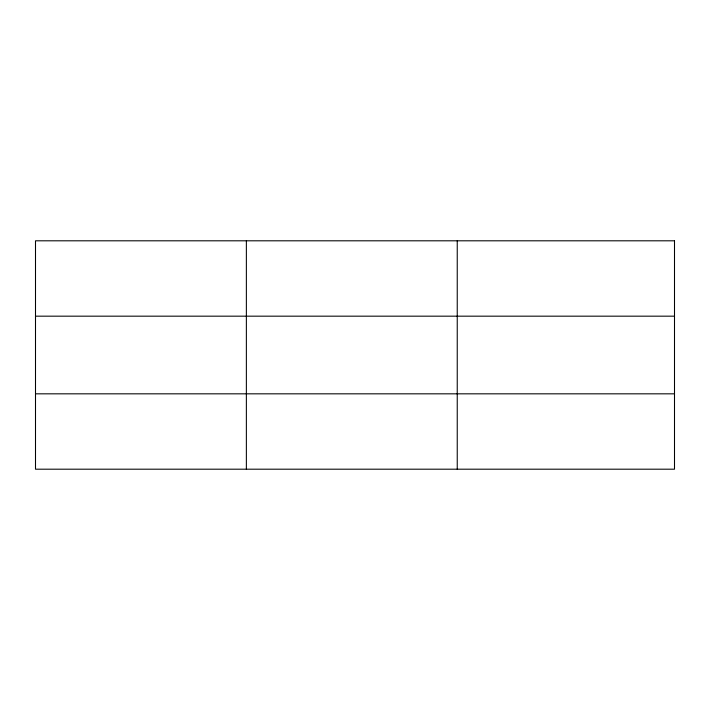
<?xml version="1.0" encoding="UTF-8"?>
<svg xmlns="http://www.w3.org/2000/svg" width="710" height="710" viewBox="0 0 710 710"><rect width="100%" height="100%" fill="white"/><g stroke="black" fill="none" stroke-linecap="round" stroke-linejoin="round"><path stroke-width="1.06" d="M246.37 469.195L246.37 240.805M457.24 469.195L457.24 240.805M35.5 316.172L674.5 316.172M35.5 393.828L674.5 393.828M674.5 240.805L674.5 469.195L35.5 469.195L35.5 240.805L674.5 240.805"/></g></svg>
